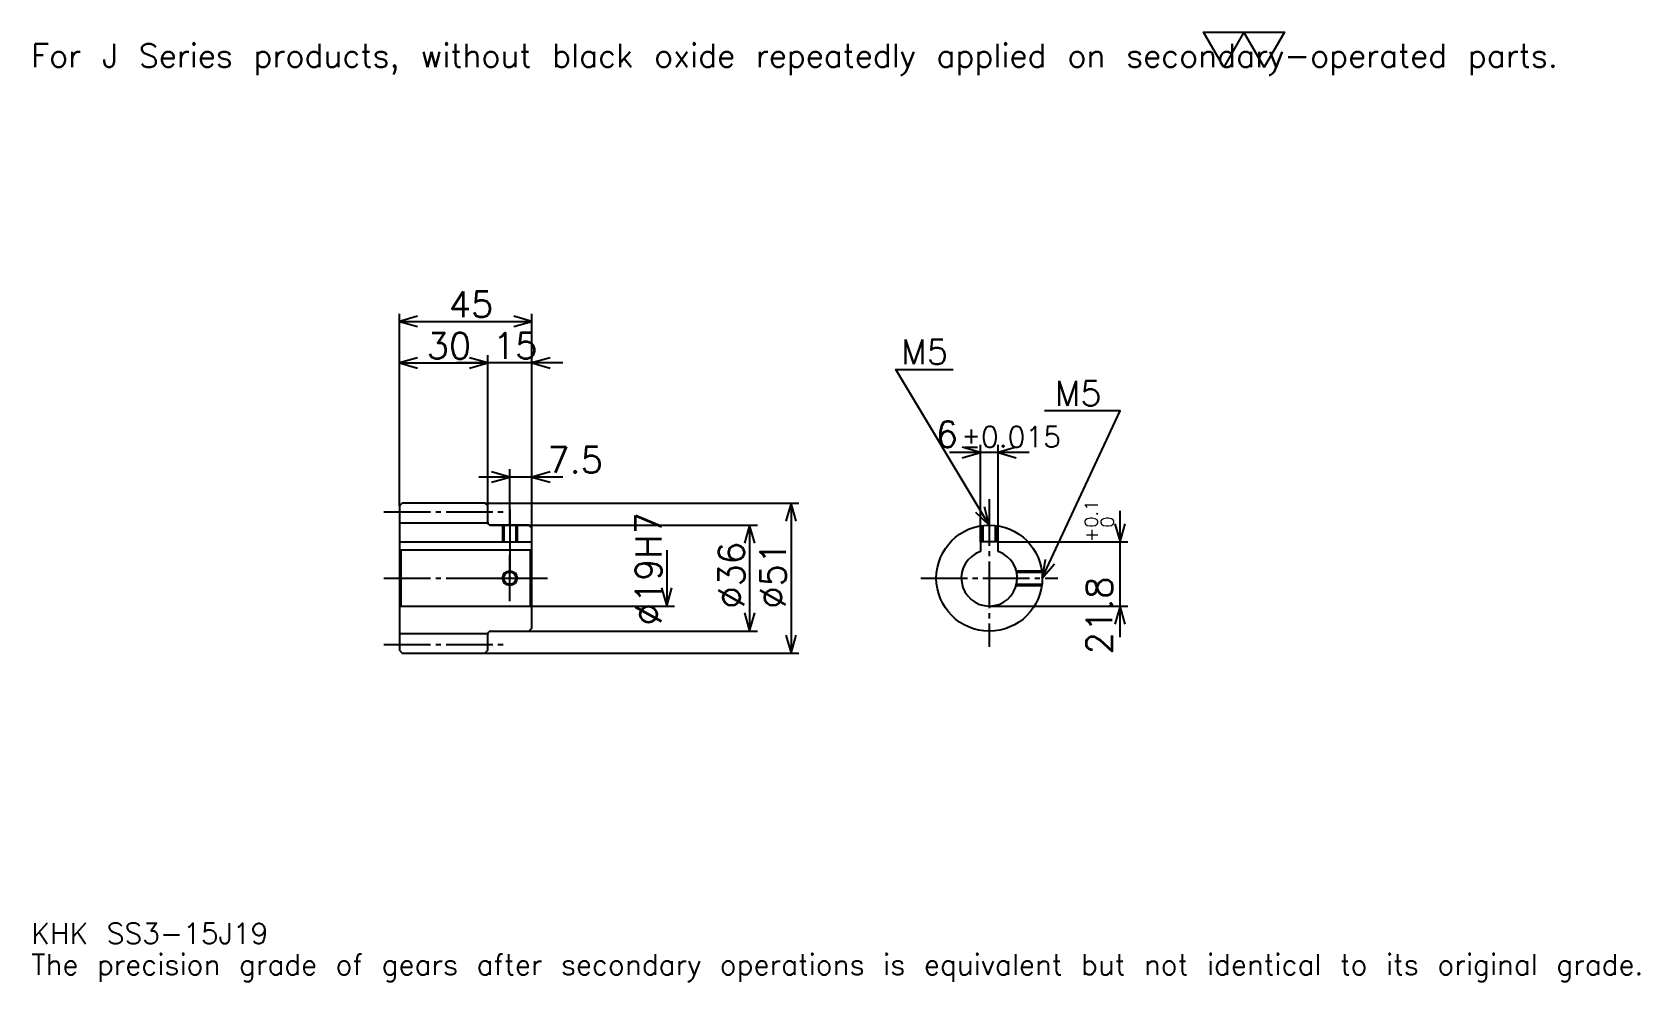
# Model space of a CAD drawing. Extents: x 18 to 564, y 6 to 329.
import ezdxf

# ---------------------------------------------------------------- set-up
doc = ezdxf.new("R2010")
doc.units = 0
doc.linetypes.add('DASHDOT', pattern=[21.130436, 15.847826, -1.76087, 1.76087, -1.76087])
doc.layers.get('0').update_dxf_attribs({"linetype": 'CONTINUOUS'})
doc.layers.add('DASHDOT', color=6, linetype='DASHDOT')
doc.styles.add('KANJI', font='TXT', dxfattribs={"bigfont": 'BIGFONT'})

msp = doc.modelspace()

# ---------------------------------------------------------------- linework, layer by layer
at = {"color": 5}
for p, q in [((142.630432, 169.010864), (142.630432, 233.282593)), ((142.630432, 230.641296), (187.630432, 230.641296)), ((187.630432, 169.010864), (187.630432, 233.282593)), ((172.630432, 169.010864), (172.630432, 219.195648)), ((142.630432, 216.554352), (172.630432, 216.554352)), ((198.195648, 216.554352), (162.065216, 216.554352)), ((356.543457, 186.16304), (329.413025, 186.16304)), ((339.978271, 155.810867), (339.978271, 188.804352)), ((345.978271, 155.810867), (345.978271, 188.804352)), ((180.130432, 169.010864), (180.130432, 180.456512)), ((198.195648, 177.815216), (169.565216, 177.815216)), ((142.630432, 168.010864), (142.630432, 169.010864)), ((171.630432, 169.010864), (187.630432, 169.010864)), ((172.630432, 168.010864), (172.630432, 169.010864)), ((180.130432, 161.510864), (180.130432, 169.010864)), ((180.130432, 161.510864), (180.130432, 169.010864)), ((187.630432, 169.010864), (278.315247, 169.010864)), ((187.630432, 160.510864), (187.630432, 169.010864)), ((275.67392, 169.010864), (275.67392, 118.010864)), ((387.391296, 123.445648), (387.391296, 166.376083)), ((173.630432, 161.510864), (187.630432, 161.510864)), ((187.630432, 161.510864), (264.228271, 161.510864)), ((261.586945, 161.510864), (261.586945, 125.510864)), ((233.41304, 153.010864), (233.41304, 134.010864)), ((345.978271, 155.810867), (390.032593, 155.810867)), ((187.630432, 134.010864), (236.054352, 134.010864)), ((342.978271, 134.010864), (390.032593, 134.010864)), ((173.630432, 125.510864), (187.630432, 125.510864)), ((187.630432, 125.510864), (264.228271, 125.510864)), ((171.630432, 118.010864), (187.630432, 118.010864)), ((187.630432, 118.010864), (278.315247, 118.010864))]:
    msp.add_line(p, q, dxfattribs=at)
at = {"color": 4}
for p, q in [((142.630432, 162.260864), (172.630432, 162.260864)), ((142.630432, 155.810867), (187.630432, 155.810867)), ((143.130432, 153.010864), (143.130432, 134.010864)), ((187.130432, 153.010864), (187.630432, 153.510864)), ((187.130432, 134.010864), (187.630432, 133.510864)), ((142.630432, 124.760864), (172.630432, 124.760864))]:
    msp.add_line(p, q, dxfattribs=at)
at = {"color": 7}
msp.add_lwpolyline([(422.608704, 316.956512), (415.741302, 328.859985), (443.210876, 328.859985), (436.343475, 316.956512), (429.476105, 328.859985), (422.608704, 316.956512)], dxfattribs=at)
at = {"color": 5}
for points in [[(148.793472, 232.402161), (142.630432, 230.641296), (148.793472, 228.880432)], [(181.467392, 228.880432), (187.630432, 230.641296), (181.467392, 232.402161)], [(148.793472, 218.315216), (142.630432, 216.554352), (148.793472, 214.793472)], [(166.467392, 214.793472), (172.630432, 216.554352), (166.467392, 218.315216)], [(166.467392, 214.793472), (172.630432, 216.554352), (166.467392, 218.315216)], [(193.793472, 218.315216), (187.630432, 216.554352), (193.793472, 214.793472)], [(342.978271, 161.510864), (311.282593, 214.336945), (330.652161, 214.336945)], [(360.978271, 143.510864), (387.391296, 200.25), (361.682617, 200.25)], [(333.815216, 184.402176), (339.978271, 186.16304), (333.815216, 187.923904)], [(352.141296, 187.923904), (345.978271, 186.16304), (352.141296, 184.402176)], [(173.967392, 176.054352), (180.130432, 177.815216), (173.967392, 179.57608)], [(193.793472, 179.57608), (187.630432, 177.815216), (193.793472, 176.054352)], [(277.434784, 162.847824), (275.67392, 169.010864), (273.913055, 162.847824)], [(338.297485, 165.889679), (342.978271, 161.510864), (341.317322, 167.701599)], [(263.347839, 155.347824), (261.586945, 161.510864), (259.82608, 155.347824)], [(385.630432, 161.973907), (387.391296, 155.810867), (389.152161, 161.973907)], [(361.982849, 149.841309), (360.978271, 143.510864), (365.175598, 148.355026)], [(231.652161, 140.173904), (233.41304, 134.010864), (235.17392, 140.173904)], [(259.82608, 131.673904), (261.586945, 125.510864), (263.347839, 131.673904)], [(389.152161, 127.847824), (387.391296, 134.010864), (385.630432, 127.847824)], [(273.913055, 124.173904), (275.67392, 118.010864), (277.434784, 124.173904)]]:
    msp.add_lwpolyline(points, dxfattribs=at)
at = {"color": 4}
for points in [[(172.630432, 162.510864), (172.630432, 168.010864), (171.630432, 169.010864), (143.630432, 169.010864), (142.630432, 168.010864), (142.630432, 133.510864)], [(173.630432, 125.510864), (186.630432, 125.510864), (187.630432, 126.510864), (187.630432, 160.510864), (186.630432, 161.510864), (173.630432, 161.510864)], [(177.630432, 161.510864), (177.630432, 155.810867)], [(178.06543, 161.510864), (178.06543, 155.810867)], [(182.195435, 161.510864), (182.195435, 155.810867)], [(182.630432, 161.510864), (182.630432, 155.810867)], [(340.478271, 155.810867), (340.478271, 161.336411)], [(340.913269, 155.810867), (340.913269, 161.392029)], [(345.043274, 155.810867), (345.043274, 161.392029)], [(345.478271, 155.810867), (345.478271, 161.336411)], [(142.630432, 133.510864), (143.130432, 134.010864), (187.130432, 134.010864), (187.130432, 153.010864), (143.130432, 153.010864), (142.630432, 153.510864)], [(345.978271, 152.52475), (345.978271, 155.810867), (339.978271, 155.810867), (339.978271, 152.52475)], [(352.143402, 146.010864), (360.803802, 146.010864)], [(352.251099, 145.575867), (360.859406, 145.575867)], [(352.143402, 141.010864), (360.803802, 141.010864)], [(352.251099, 141.445862), (360.859406, 141.445862)], [(142.630432, 133.510864), (142.630432, 119.010864), (143.630432, 118.010864), (171.630432, 118.010864), (172.630432, 119.010864), (172.630432, 124.510864)]]:
    msp.add_lwpolyline(points, dxfattribs=at)
for centre, radius in [((342.978271, 143.510864), 18), ((180.130432, 143.510864), 2.065)]:
    msp.add_circle(centre, radius, dxfattribs=at)
at = {"color": 7}
msp.add_circle((180.130432, 143.510864), 2.5, dxfattribs=at)
at = {"color": 4}
for centre, radius, start, end in [((173.630432, 162.510864), 1, 180, 270), ((342.978271, 143.510864), 9.5, 108.40848033, 71.59151967), ((173.630432, 124.510864), 1, 90, 180)]:
    msp.add_arc(centre, radius, start, end, dxfattribs=at)
at = {"layer": 'DASHDOT', "color": 7}
for p, q in [((342.978271, 170.315216), (342.978271, 120.228256)), ((137.347824, 166.010864), (177.91304, 166.010864)), ((180.130432, 161.510864), (180.130432, 143.510864)), ((137.347824, 143.510864), (192.91304, 143.510864)), ((319.695648, 143.510864), (366.260864, 143.510864)), ((137.347824, 121.010864), (177.91304, 121.010864))]:
    msp.add_line(p, q, dxfattribs=at)
for points in [[(180.130432, 166.793472), (180.130432, 150.528259)], [(180.130432, 135.728256), (180.130432, 151.293472)], [(172.347824, 143.510864), (187.91304, 143.510864)]]:
    msp.add_lwpolyline(points, dxfattribs=at)

# ---------------------------------------------------------------- texts
at = {"color": 7, "style": 'KANJI'}
for s, height, p in [('For J Series products, without black oxide repeatedly applied on secondary-operated parts.', 7.923913, (17.608696, 316.956512)), ('45', 8.804348, (159.407608, 232.049988)), ('30', 8.804348, (151.907608, 217.963043)), ('15', 8.804348, (174.407608, 217.963043)), ('M5', 8.452174, (313.043457, 216.097824)), ('M5', 8.452174, (365.204346, 202.010864)), ('6', 8.804348, (324.804321, 187.923904)), ('%%p0.015', 7.043478, (333.519562, 187.923904)), ('7.5', 8.804348, (192.91304, 179.223907)), ('KHK SS3-15J19', 7.043478, (17.608696, 19.369566)), ('The precision grade of gears after secondary operations is equivalent but not identical to its original grade.', 7.043478, (17.608696, 8.804348))]:
    msp.add_text(s, height=height, dxfattribs=at).set_placement(p)
for s, height, p in [('%%c19H7', 8.804348, (231.652161, 127.442932)), ('0.1', 4.402174, (379.81955, 160.665649)), ('0', 4.402174, (385.278259, 160.665649)), ('+', 4.402174, (379.81955, 155.735214)), ('%%c36', 8.804348, (259.82608, 133.165756)), ('%%c51', 8.804348, (273.913055, 133.165756)), ('21.8', 8.804348, (384.75, 117.626511))]:
    msp.add_text(s, height=height, rotation=90, dxfattribs=at).set_placement(p)

doc.saveas('drawing.dxf')
